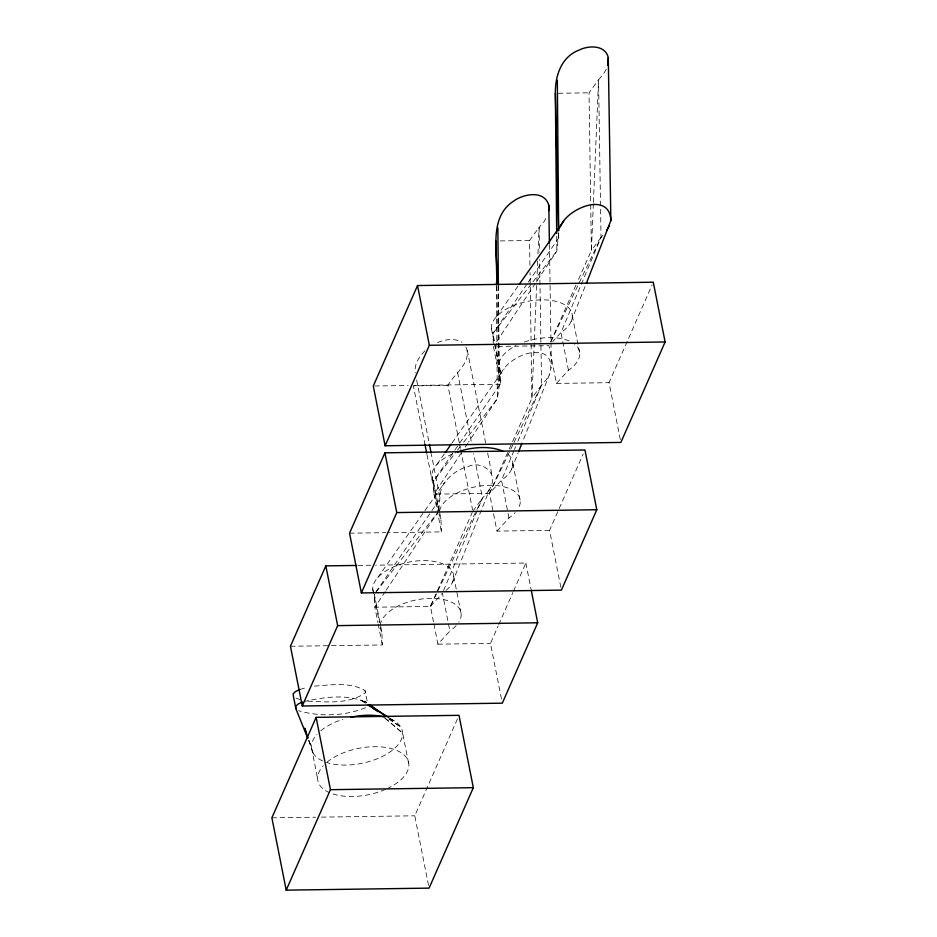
<?xml version="1.0" encoding="UTF-8"?>
<svg xmlns="http://www.w3.org/2000/svg" width="937" height="937" viewBox="0 0 937 937"><rect width="100%" height="100%" fill="white"/><g stroke="black" fill="none" stroke-linecap="round" stroke-linejoin="round"><path stroke-width="0.7" stroke-dasharray="4.68 3.51" d="M537.674 260.966L531.923 398.155L508.955 449.725M537.979 253.669L539.08 227.398L543.811 222.034L547.138 216.295M593.355 203.774L591.399 250.472L577.848 280.889M593.414 202.31L598.556 79.715L603.276 74.351L606.614 68.612M438.493 510.255C440.847 500.756 438.293 490.028 445.098 481.958C451.13 474.169 459.727 468.547 469.25 466.087C482.274 460.863 498.39 473.197 490.601 486.994L452.548 582.146M498.355 286.019L499.257 385.634L497.383 398.647L468.477 442.17M528.292 282.142L558.721 237.963L558.628 233.571L556.859 250.964L535.976 282.4M459.774 442.967L499.257 385.634C493.249 357.489 559.67 333.338 549.703 373.945L522.518 441.901M511.637 469.097L518.161 452.782M571.113 321.414L585.789 284.707M443.541 590.591L482.461 498.097L487.252 492.733L490.601 486.994M602.948 235.21L601.027 237.366L560.982 332.541L552.678 341.642M513.921 450.72L501.506 480.212L489.512 493.366L433.948 494.15L433.456 481.185L454.012 451.329M514.483 449.385L515.608 446.703M517.868 441.339L541.563 385.037L546.341 379.672L549.703 373.945M501.459 698.897L490.473 643.414L498.144 625.998M498.73 624.663L512.89 592.512M513.476 591.177L525.868 563.043L375.479 565.175M428.525 885.289L414.775 815.799L457.83 718.011M620.317 439.582L609.05 382.683L652.105 284.895M560.841 587.265L549.574 530.365L583.189 454M433.456 621.793L430.423 606.426L472.236 512.539M550.757 341.724L577.262 282.213M549.574 530.365L496.985 531.103L489.512 493.366L508.369 451.048M550.862 341.771L601.027 237.366L598.556 79.715L589.022 92.822L590.673 202.31M290.447 646.249L382.319 644.949L381.827 631.971L374.355 594.234L374.847 607.211L430.423 606.426L482.461 498.097L473.689 453.777M489.512 493.366L513.347 443.775M513.968 442.463L541.563 385.037L539.595 259.502M496.633 341.642L535.179 283.606M461.25 453.051L433.948 494.15L441.421 531.888L387.461 532.649M465.267 447.008L467.68 443.377M385.294 591.493L374.847 607.211L377.892 622.578M386.091 590.287L438.293 511.696M493.307 343.586L492.921 333.502L527.472 283.337M454.843 450.135L458.954 444.161M376.006 591.844L431.114 511.836M431.934 510.642L440.156 498.695L431.383 454.386M496.387 316.788L518.255 285.726M436.911 464.459L444.478 453.719M452.056 442.967L504.2 368.897M377.81 577.52L424.074 511.825M424.918 510.63L445.098 481.958M529.92 265.323L529.557 240.504L539.08 227.398L539.478 252.205M459.247 442.592L447.921 385.423C454.222 373.512 472.564 362.326 465.888 346.807M601.027 237.366L591.399 250.472L590.697 203.762M541.563 385.037L531.923 398.155L530.037 272.62M472.834 511.215L482.461 498.097M413.885 385.447L500.885 384.205L500.393 371.239L492.921 333.502L531.993 283.068M532.884 281.92L556.859 250.964L556.707 234.906M439.266 510.536L433.456 481.185L456.542 451.376M457.432 450.228L460.09 446.797M463.639 442.205L497.383 398.647L496.856 343.176M376.135 591.938L436.513 513.991M424.976 350.801C419.132 356.54 414.06 364.341 415.255 372.903M497.805 346.409L548.988 345.683L556.461 383.42L568.454 370.279A41.052 21.024 -11.2 0 0 573.959 343.68M496.985 531.103L508.978 517.95A41.052 21.024 -11.2 0 0 515.256 512.574M430.423 606.426L442.416 593.273L449.889 631.011L437.895 644.164L433.737 623.199M365.571 707.704C344.722 716.161 320.114 717.004 298.552 710.726M437.485 342.579C445.157 339.452 454.375 337.859 461.906 342.239M299.887 689.468L306.411 687.594M303.682 701.672C324.038 696.964 347.826 693.544 367.187 702.844M314.492 686.107C331.042 684.982 350.192 681.714 365.055 690.628L367.55 703.207L364.868 701.169L367.093 703.043M558.288 93.267L589.022 92.822M500.288 240.926L529.557 240.504M374.741 385.997L408.087 385.529M556.461 383.42L609.05 382.683M447.921 385.423L413.381 385.903L424.988 444.513M349.536 533.188L385.997 532.673M357.957 565.421L374.015 565.187M437.895 644.164L490.473 643.414M271.882 817.814L315.628 817.205M321.461 817.123L414.775 815.799M307.875 701.134C326.755 701.989 349.22 704.319 365.301 692.853L365.055 690.628M296.069 698.147L301.011 699.869M365.945 703.218L359.925 699.447L365.945 703.523M390.061 718.316L396.082 722.087M388.82 718.995L400.849 727.147L389.242 718.761M384.861 718.07L402.629 733.097L408.86 764.545M385.095 718.152L402.629 733.097M308.706 740.558L311.389 747.199L317.608 778.647M309.011 740.453L311.389 747.199M308.917 740.839L313.169 753.149M572.296 315.71L579.769 353.448M568.454 370.279L560.982 332.541A41.052 21.024 -11.2 0 0 541.551 299.863A41.052 21.024 -11.2 0 0 492.921 333.502M491.351 328.219L498.824 365.969M493.412 346.467L500.885 384.205M512.82 463.393L520.293 501.131M525.868 563.043L530.939 588.647M508.978 517.95L501.506 480.212A41.052 21.024 -11.2 0 0 507.011 453.625M467.282 350.204L485.682 443.119M487.662 453.121L492.194 475.996M457.549 372.305L471.428 442.346M459.528 444.021L460.372 448.319M460.664 449.748L472.553 509.787M416.66 380.047L429.404 444.372M453.719 576.442L461.191 614.18M439.547 511.93L440.929 518.922L441.421 531.888M431.875 475.902L438.797 510.852M426.967 454.527L438.001 510.267M372.774 588.963L379.415 622.508M378.173 623.983L382.319 644.949M496.95 286.277L498.238 341.806M498.273 343.27L499.257 385.634M558.639 232.657L558.721 237.963M549.433 244.569L551.389 368.229M496.317 286.242L496.844 341.712M498.367 285.457L499.163 380.34M500.393 371.239A41.052 21.024 -11.2 0 1 515.865 345.706M524.322 342.064A41.052 21.024 -11.2 0 1 570.926 341.829M440.929 518.922A41.052 21.024 -11.2 0 1 481.161 485.881A41.052 21.024 -11.2 0 1 517.88 509.142M433.456 481.185A41.052 21.024 -11.2 0 1 453.742 453.403M390.05 718.796A46.276 23.694 -11.2 0 1 389.78 752.13A46.276 23.694 -11.2 0 1 326.603 762.472M322.621 760.926A46.276 23.694 -11.2 0 1 317.057 734.303M320.805 730.755A46.276 23.694 -11.2 0 1 342.942 719.323M327.025 762.203A46.276 23.694 -11.2 0 1 396.749 750.443A46.276 23.694 -11.2 0 1 388.059 788.181M385.517 789.352A46.276 23.694 -11.2 0 1 331.054 793.288A46.276 23.694 -11.2 0 1 323.288 765.752M380.281 625.307A41.052 21.024 -11.2 0 1 428.631 598.392A41.052 21.024 -11.2 0 1 458.779 622.191M456.155 625.623A41.052 21.024 -11.2 0 1 449.889 631.011M381.827 631.971A41.052 21.024 -11.2 0 1 380.246 626.701M373.219 591.68A41.052 21.024 -11.2 0 1 422.985 560.595A41.052 21.024 -11.2 0 1 445.825 590.65"/><path stroke-width="1.41" d="M496.305 284.778C499.737 258.214 486.127 219.387 513.394 201.244C523.432 193.818 544.385 189.742 548.813 205.285L549.41 243.245M556.695 233.442L555.36 93.302C555.172 75.686 561.263 56.747 579.335 49.977C588.846 45.257 605.279 44.871 608.289 57.614L610.854 220.558L586.339 283.349M607.633 65.192L608.289 57.614M518.711 451.423L521.968 443.271M417.527 285.551L373.289 386.021L385.119 445.766L620.88 442.428L665.118 341.97L653.276 282.213L417.527 285.551L429.357 345.296L385.119 445.766M356.493 565.444L325.83 565.878L290.447 646.249L302.276 705.994L502.314 703.172L537.697 622.789L531.22 590.076M384.931 452.817L349.536 533.188L361.366 592.945L561.404 590.111L596.799 509.74L584.957 449.983L384.931 452.817L396.761 512.574L361.366 592.945M302.276 705.994L337.66 625.623L325.83 565.878M316.12 717.355L271.882 817.814L286.207 890.15L429.087 888.124L473.326 787.666L459.001 715.329L316.12 717.355L330.445 789.68L286.207 890.15M560.314 226.953C566.416 208.541 609.776 190.457 610.854 220.558M606.485 230.853L609.167 226.262M519.098 284.532L563.676 221.226M445.321 452.524L451.212 444.161M299.887 689.468L295.366 691.611L293.14 693.872L293.386 696.109L295.869 708.688L307.641 737.911M302.382 702.047L297.849 704.191L295.635 706.451L295.869 708.688M429.357 345.296L665.118 341.97M396.761 512.574L596.799 509.74M337.66 625.623L537.697 622.789M330.445 789.68L473.326 787.666M368.358 704.729L388.855 717.555M368.346 705.151L370.759 706.779M373.16 708.407L377.986 711.663M369.506 704.519L385.763 716.255M369.74 705.069L374.121 708.805M304.736 728.295L306.153 732.347M304.677 728.517L307.98 738.098M429.404 444.372L431.102 452.958M424.988 444.513L426.686 453.098M555.36 93.302L558.557 230.654M495.896 240.985L496.915 284.825M557.328 80.301L558.663 230.654M497.863 227.972L498.367 284.907M548.813 205.285L548.848 210.591M457.373 452.009A41.052 21.024 -11.2 0 1 502.853 451.224M350.848 717.227A46.276 23.694 -11.2 0 1 384.779 717.063"/></g></svg>
